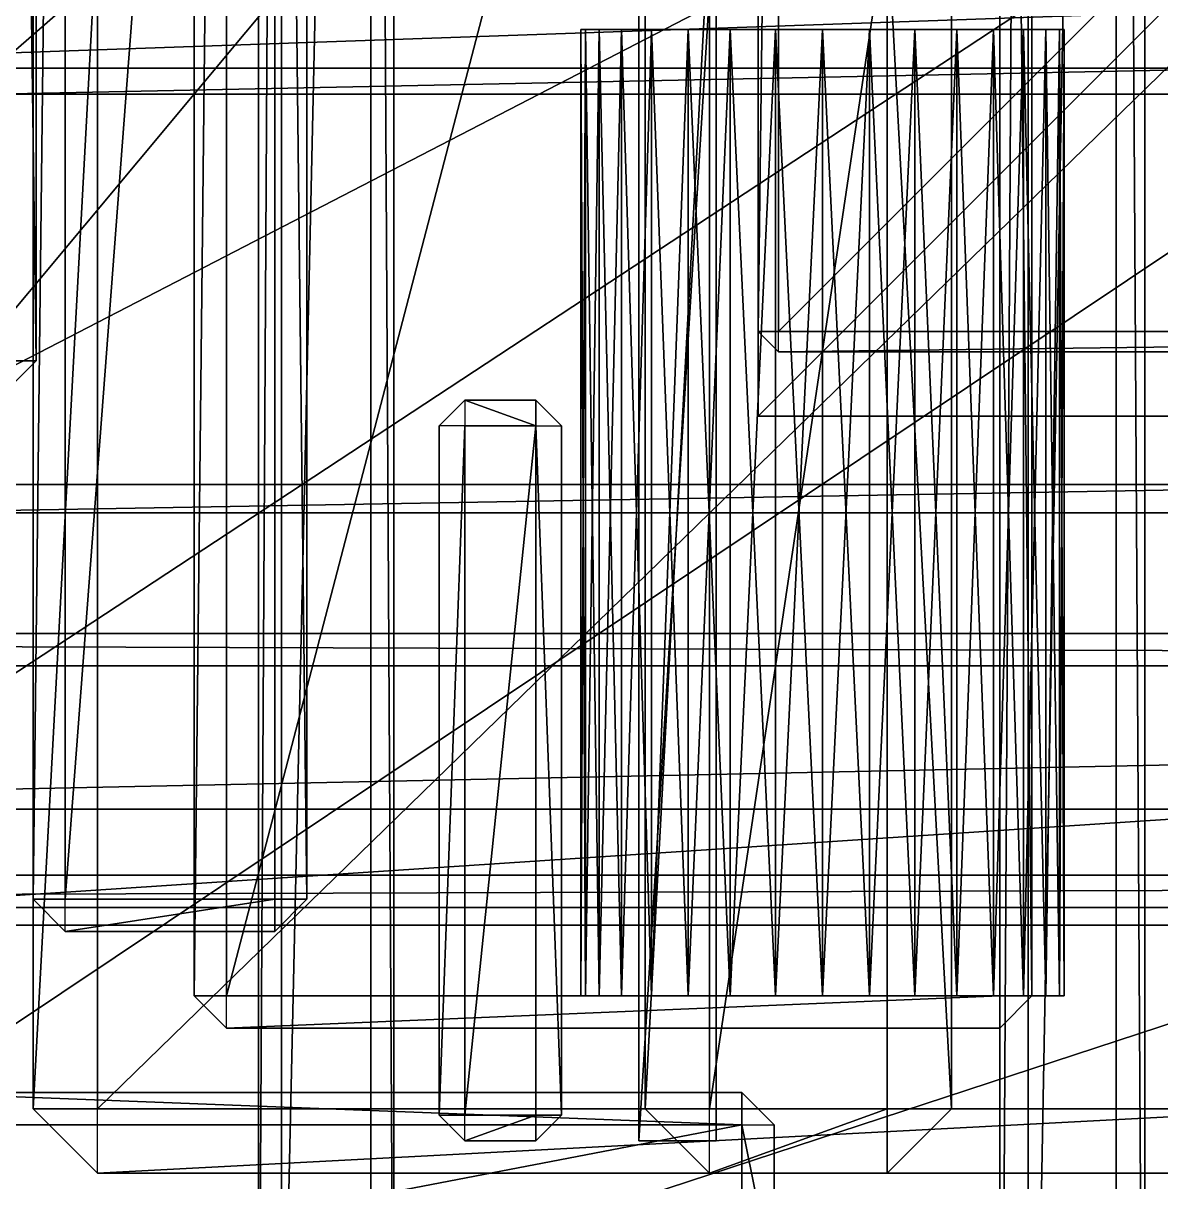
# Model space of a CAD drawing. Header units: millimetres. Extents: x -18 to 4450, y -985 to 970.
# Drawn here: x 1656.9 to 2010, y -517.7 to -158 of the extents above; entities that cross this region are included whole.
import ezdxf

# ---------------------------------------------------------------- set-up
doc = ezdxf.new("R2010")
doc.units = ezdxf.units.MM
for name, color, linetype in [('body__floor_cross_pressing_3', 40, 'CONTINUOUS'), ('body__floor_pan', 40, 'CONTINUOUS'), ('body__transmission_tunnel', 40, 'CONTINUOUS'), ('chassis__crossmember_3', 251, 'CONTINUOUS'), ('chassis__left_body_mount_outrigger_3', 251, 'CONTINUOUS'), ('chassis__left_crossmember_2_gusset_rear', 251, 'CONTINUOUS'), ('chassis__left_frame_rail', 251, 'CONTINUOUS'), ('chassis__skid_plate_transfer_case', 9, 'CONTINUOUS'), ('chassis__transfer_case_crossmember', 251, 'CONTINUOUS'), ('hard_top__middle_hardtop_roof_rib', 7, 'CONTINUOUS'), ('hard_top__roof_ventilator_front_hinge_bar', 9, 'CONTINUOUS'), ('hard_top__roof_ventilator_lid_panel', 7, 'CONTINUOUS'), ('hard_top__roof_ventilator_shadow_gap', 8, 'CONTINUOUS'), ('hard_top__white_hardtop_crowned_roof_skin', 7, 'CONTINUOUS'), ('hard_top__white_hardtop_roof', 7, 'CONTINUOUS'), ('interior__front_left_headrest', 30, 'CONTINUOUS'), ('interior__front_left_seat_back', 30, 'CONTINUOUS'), ('interior__front_left_seat_base', 30, 'CONTINUOUS'), ('interior__front_left_seat_left_rail', 9, 'CONTINUOUS'), ('interior__left_front_floor_mat', 250, 'CONTINUOUS'), ('interior__left_front_seat_back_seam', 250, 'CONTINUOUS'), ('running_gear__transfer_case', 8, 'CONTINUOUS')]:
    doc.layers.add(name, color=color, linetype=linetype)

msp = doc.modelspace()

# ---------------------------------------------------------------- linework, layer by layer
at = {"layer": 'body__floor_cross_pressing_3'}
for points in [[(1730.000019, -622.860014, 742.139995), (1730.000019, -622.860014, 761.860013), (1730.000019, 622.860014, 761.860013)], [(1730.000019, -622.860014, 742.139995), (1730.000019, 622.860014, 761.860013), (1730.000019, 622.860014, 742.139995)], [(1730.000019, -622.860014, 742.139995), (1737.140059, -622.860014, 735.000014), (1737.140059, 622.860014, 735.000014)], [(1730.000019, -622.860014, 742.139995), (1737.140059, 622.860014, 735.000014), (1730.000019, 622.860014, 742.139995)], [(1730.000019, -622.860014, 761.860013), (1737.140059, -622.860014, 768.999994), (1737.140059, 622.860014, 768.999994)], [(1730.000019, -622.860014, 761.860013), (1737.140059, 622.860014, 768.999994), (1730.000019, 622.860014, 761.860013)], [(1737.140059, -622.860014, 768.999994), (1764.860034, -622.860014, 768.999994), (1764.860034, 622.860014, 768.999994)], [(1737.140059, -622.860014, 768.999994), (1764.860034, 622.860014, 768.999994), (1737.140059, 622.860014, 768.999994)], [(1737.140059, -622.860014, 735.000014), (1737.140059, 622.860014, 735.000014), (1764.860034, 622.860014, 735.000014)], [(1737.140059, -622.860014, 735.000014), (1764.860034, 622.860014, 735.000014), (1764.860034, -622.860014, 735.000014)], [(1771.999955, -622.860014, 742.139995), (1764.860034, -622.860014, 735.000014), (1764.860034, 622.860014, 735.000014)], [(1771.999955, -622.860014, 742.139995), (1764.860034, 622.860014, 735.000014), (1771.999955, 622.860014, 742.139995)], [(1771.999955, -622.860014, 761.860013), (1764.860034, -622.860014, 768.999994), (1764.860034, 622.860014, 768.999994)], [(1771.999955, -622.860014, 761.860013), (1764.860034, 622.860014, 768.999994), (1771.999955, 622.860014, 761.860013)], [(1771.999955, -622.860014, 742.139995), (1771.999955, 622.860014, 742.139995), (1771.999955, 622.860014, 761.860013)], [(1771.999955, -622.860014, 742.139995), (1771.999955, 622.860014, 761.860013), (1771.999955, -622.860014, 761.860013)]]:
    msp.add_3dface(points, dxfattribs=at)
at = {"layer": 'body__floor_pan'}
for points in [[(901.549995, -653.450012, 670.000017), (3428.450108, -653.450012, 670.000017), (3428.450108, 653.450012, 670.000017)], [(901.549995, -653.450012, 670.000017), (3428.450108, 653.450012, 670.000017), (901.549995, 653.450012, 670.000017)], [(901.549995, -653.450012, 615.00001), (901.549995, 653.450012, 615.00001), (3428.450108, 653.450012, 615.00001)], [(901.549995, -653.450012, 615.00001), (3428.450108, 653.450012, 615.00001), (3428.450108, -653.450012, 615.00001)]]:
    msp.add_3dface(points, dxfattribs=at)
at = {"layer": 'body__transmission_tunnel'}
for points in [[(1286.000013, -180.000007, 695.99998), (1286.000013, -143.999994, 660.000026), (2313.999891, -143.999994, 660.000026)], [(1286.000013, -180.000007, 695.99998), (2313.999891, -143.999994, 660.000026), (2313.999891, -180.000007, 695.99998)], [(1286.000013, -180.000007, 859.000027), (1286.000013, -143.999994, 894.999981), (2313.999891, -143.999994, 894.999981)], [(1286.000013, -180.000007, 859.000027), (2313.999891, -143.999994, 894.999981), (2313.999891, -180.000007, 859.000027)], [(1286.000013, -180.000007, 695.99998), (2313.999891, -180.000007, 695.99998), (2313.999891, -180.000007, 859.000027)], [(1286.000013, -180.000007, 695.99998), (2313.999891, -180.000007, 859.000027), (1286.000013, -180.000007, 859.000027)]]:
    msp.add_3dface(points, dxfattribs=at)
at = {"layer": 'chassis__crossmember_3'}
for points in [[(1659.999967, -430.000007, 465.000004), (1659.999967, -430.000007, 540.000021), (1659.999967, 430.000007, 540.000021)], [(1659.999967, -430.000007, 465.000004), (1659.999967, 430.000007, 540.000021), (1659.999967, 430.000007, 465.000004)], [(1659.999967, -430.000007, 465.000004), (1669.999957, -430.000007, 455.000013), (1669.999957, 430.000007, 455.000013)], [(1659.999967, -430.000007, 465.000004), (1669.999957, 430.000007, 455.000013), (1659.999967, 430.000007, 465.000004)], [(1659.999967, -430.000007, 540.000021), (1669.999957, -430.000007, 550.000012), (1669.999957, 430.000007, 550.000012)], [(1659.999967, -430.000007, 540.000021), (1669.999957, 430.000007, 550.000012), (1659.999967, 430.000007, 540.000021)], [(1669.999957, -430.000007, 550.000012), (1735.000014, -430.000007, 550.000012), (1735.000014, 430.000007, 550.000012)], [(1669.999957, -430.000007, 550.000012), (1735.000014, 430.000007, 550.000012), (1669.999957, 430.000007, 550.000012)], [(1669.999957, -430.000007, 455.000013), (1669.999957, 430.000007, 455.000013), (1735.000014, 430.000007, 455.000013)], [(1669.999957, -430.000007, 455.000013), (1735.000014, 430.000007, 455.000013), (1735.000014, -430.000007, 455.000013)], [(1745.000005, -430.000007, 465.000004), (1735.000014, -430.000007, 455.000013), (1735.000014, 430.000007, 455.000013)], [(1745.000005, -430.000007, 465.000004), (1735.000014, 430.000007, 455.000013), (1745.000005, 430.000007, 465.000004)], [(1745.000005, -430.000007, 540.000021), (1735.000014, -430.000007, 550.000012), (1735.000014, 430.000007, 550.000012)], [(1745.000005, -430.000007, 540.000021), (1735.000014, 430.000007, 550.000012), (1745.000005, 430.000007, 540.000021)], [(1745.000005, -430.000007, 465.000004), (1745.000005, 430.000007, 465.000004), (1745.000005, 430.000007, 540.000021)], [(1745.000005, -430.000007, 465.000004), (1745.000005, 430.000007, 540.000021), (1745.000005, -430.000007, 540.000021)], [(1659.999967, -430.000007, 465.000004), (1669.999957, -439.999998, 465.000004), (1669.999957, -439.999998, 540.000021)], [(1659.999967, -430.000007, 465.000004), (1669.999957, -439.999998, 540.000021), (1659.999967, -430.000007, 540.000021)], [(1659.999967, -430.000007, 465.000004), (1669.999957, -439.999998, 465.000004), (1669.999957, -430.000007, 455.000013)], [(1659.999967, -430.000007, 540.000021), (1669.999957, -439.999998, 540.000021), (1669.999957, -430.000007, 550.000012)], [(1669.999957, -439.999998, 465.000004), (1669.999957, -430.000007, 455.000013), (1735.000014, -430.000007, 455.000013)], [(1669.999957, -439.999998, 465.000004), (1735.000014, -430.000007, 455.000013), (1735.000014, -439.999998, 465.000004)], [(1669.999957, -439.999998, 540.000021), (1669.999957, -430.000007, 550.000012), (1735.000014, -430.000007, 550.000012)], [(1669.999957, -439.999998, 540.000021), (1735.000014, -430.000007, 550.000012), (1735.000014, -439.999998, 540.000021)], [(1745.000005, -430.000007, 465.000004), (1735.000014, -439.999998, 465.000004), (1735.000014, -439.999998, 540.000021)], [(1745.000005, -430.000007, 465.000004), (1735.000014, -439.999998, 540.000021), (1745.000005, -430.000007, 540.000021)], [(1745.000005, -430.000007, 465.000004), (1735.000014, -439.999998, 465.000004), (1735.000014, -430.000007, 455.000013)], [(1745.000005, -430.000007, 540.000021), (1735.000014, -439.999998, 540.000021), (1735.000014, -430.000007, 550.000012)], [(1669.999957, -439.999998, 465.000004), (1735.000014, -439.999998, 465.000004), (1735.000014, -439.999998, 540.000021)], [(1669.999957, -439.999998, 465.000004), (1735.000014, -439.999998, 540.000021), (1669.999957, -439.999998, 540.000021)]]:
    msp.add_3dface(points, dxfattribs=at)
at = {"layer": 'chassis__left_body_mount_outrigger_3'}
for points in [[(1620.000005, -490.00001, 535.000026), (1620.000005, -490.00001, 569.999993), (1879.999995, -490.00001, 569.999993)], [(1620.000005, -490.00001, 535.000026), (1879.999995, -490.00001, 569.999993), (1879.999995, -490.00001, 535.000026)], [(1620.000005, -490.00001, 535.000026), (1620.000005, -500, 524.999976), (1879.999995, -500, 524.999976)], [(1620.000005, -490.00001, 535.000026), (1879.999995, -500, 524.999976), (1879.999995, -490.00001, 535.000026)], [(1620.000005, -490.00001, 569.999993), (1620.000005, -500, 579.999983), (1879.999995, -500, 579.999983)], [(1620.000005, -490.00001, 569.999993), (1879.999995, -500, 579.999983), (1879.999995, -490.00001, 569.999993)], [(1889.999986, -500, 535.000026), (1879.999995, -490.00001, 535.000026), (1879.999995, -490.00001, 569.999993)], [(1889.999986, -500, 535.000026), (1879.999995, -490.00001, 569.999993), (1889.999986, -500, 569.999993)], [(1889.999986, -500, 535.000026), (1879.999995, -490.00001, 535.000026), (1879.999995, -500, 524.999976)], [(1889.999986, -500, 569.999993), (1879.999995, -490.00001, 569.999993), (1879.999995, -500, 579.999983)], [(1620.000005, -550.000012, 579.999983), (1879.999995, -550.000012, 579.999983), (1879.999995, -500, 579.999983)], [(1620.000005, -550.000012, 579.999983), (1879.999995, -500, 579.999983), (1620.000005, -500, 579.999983)], [(1620.000005, -550.000012, 524.999976), (1620.000005, -500, 524.999976), (1879.999995, -500, 524.999976)], [(1620.000005, -550.000012, 524.999976), (1879.999995, -500, 524.999976), (1879.999995, -550.000012, 524.999976)], [(1889.999986, -550.000012, 535.000026), (1879.999995, -550.000012, 524.999976), (1879.999995, -500, 524.999976)], [(1889.999986, -550.000012, 535.000026), (1879.999995, -500, 524.999976), (1889.999986, -500, 535.000026)], [(1889.999986, -550.000012, 569.999993), (1879.999995, -550.000012, 579.999983), (1879.999995, -500, 579.999983)], [(1889.999986, -550.000012, 569.999993), (1879.999995, -500, 579.999983), (1889.999986, -500, 569.999993)], [(1889.999986, -550.000012, 535.000026), (1889.999986, -500, 535.000026), (1889.999986, -500, 569.999993)], [(1889.999986, -550.000012, 535.000026), (1889.999986, -500, 569.999993), (1889.999986, -550.000012, 569.999993)]]:
    msp.add_3dface(points, dxfattribs=at)
at = {"layer": 'chassis__left_crossmember_2_gusset_rear'}
for points in [[(1786.000013, -282.979995, 472.979993), (1793.980002, -275.000006, 472.979993), (1793.980002, -275.000006, 547.020018)], [(1786.000013, -282.979995, 472.979993), (1793.980002, -275.000006, 547.020018), (1786.000013, -282.979995, 547.020018)], [(1786.000013, -282.979995, 472.979993), (1793.980002, -275.000006, 472.979993), (1793.980002, -282.979995, 465.000004)], [(1786.000013, -282.979995, 547.020018), (1793.980002, -275.000006, 547.020018), (1793.980002, -282.979995, 555.000007)], [(1793.980002, -275.000006, 472.979993), (1793.980002, -275.000006, 547.020018), (1816.020012, -275.000006, 547.020018)], [(1793.980002, -275.000006, 472.979993), (1816.020012, -275.000006, 547.020018), (1816.020012, -275.000006, 472.979993)], [(1793.980002, -275.000006, 472.979993), (1793.980002, -282.979995, 465.000004), (1816.020012, -282.979995, 465.000004)], [(1793.980002, -275.000006, 472.979993), (1816.020012, -282.979995, 465.000004), (1816.020012, -275.000006, 472.979993)], [(1793.980002, -275.000006, 547.020018), (1793.980002, -282.979995, 555.000007), (1816.020012, -282.979995, 555.000007)], [(1793.980002, -275.000006, 547.020018), (1816.020012, -282.979995, 555.000007), (1816.020012, -275.000006, 547.020018)], [(1824.000001, -282.979995, 472.979993), (1816.020012, -275.000006, 472.979993), (1816.020012, -275.000006, 547.020018)], [(1824.000001, -282.979995, 472.979993), (1816.020012, -275.000006, 547.020018), (1824.000001, -282.979995, 547.020018)], [(1824.000001, -282.979995, 472.979993), (1816.020012, -275.000006, 472.979993), (1816.020012, -282.979995, 465.000004)], [(1824.000001, -282.979995, 547.020018), (1816.020012, -275.000006, 547.020018), (1816.020012, -282.979995, 555.000007)], [(1786.000013, -497.020006, 472.979993), (1786.000013, -497.020006, 547.020018), (1786.000013, -282.979995, 547.020018)], [(1786.000013, -497.020006, 472.979993), (1786.000013, -282.979995, 547.020018), (1786.000013, -282.979995, 472.979993)], [(1786.000013, -497.020006, 472.979993), (1793.980002, -497.020006, 465.000004), (1793.980002, -282.979995, 465.000004)], [(1786.000013, -497.020006, 472.979993), (1793.980002, -282.979995, 465.000004), (1786.000013, -282.979995, 472.979993)], [(1786.000013, -497.020006, 547.020018), (1793.980002, -497.020006, 555.000007), (1793.980002, -282.979995, 555.000007)], [(1786.000013, -497.020006, 547.020018), (1793.980002, -282.979995, 555.000007), (1786.000013, -282.979995, 547.020018)], [(1793.980002, -497.020006, 555.000007), (1816.020012, -497.020006, 555.000007), (1816.020012, -282.979995, 555.000007)], [(1793.980002, -497.020006, 555.000007), (1816.020012, -282.979995, 555.000007), (1793.980002, -282.979995, 555.000007)], [(1793.980002, -497.020006, 465.000004), (1793.980002, -282.979995, 465.000004), (1816.020012, -282.979995, 465.000004)], [(1793.980002, -497.020006, 465.000004), (1816.020012, -282.979995, 465.000004), (1816.020012, -497.020006, 465.000004)], [(1824.000001, -497.020006, 472.979993), (1816.020012, -497.020006, 465.000004), (1816.020012, -282.979995, 465.000004)], [(1824.000001, -497.020006, 472.979993), (1816.020012, -282.979995, 465.000004), (1824.000001, -282.979995, 472.979993)], [(1824.000001, -497.020006, 547.020018), (1816.020012, -497.020006, 555.000007), (1816.020012, -282.979995, 555.000007)], [(1824.000001, -497.020006, 547.020018), (1816.020012, -282.979995, 555.000007), (1824.000001, -282.979995, 547.020018)], [(1824.000001, -497.020006, 472.979993), (1824.000001, -282.979995, 472.979993), (1824.000001, -282.979995, 547.020018)], [(1824.000001, -497.020006, 472.979993), (1824.000001, -282.979995, 547.020018), (1824.000001, -497.020006, 547.020018)], [(1786.000013, -497.020006, 472.979993), (1793.980002, -504.999995, 472.979993), (1793.980002, -504.999995, 547.020018)], [(1786.000013, -497.020006, 472.979993), (1793.980002, -504.999995, 547.020018), (1786.000013, -497.020006, 547.020018)], [(1786.000013, -497.020006, 472.979993), (1793.980002, -504.999995, 472.979993), (1793.980002, -497.020006, 465.000004)], [(1786.000013, -497.020006, 547.020018), (1793.980002, -504.999995, 547.020018), (1793.980002, -497.020006, 555.000007)], [(1793.980002, -504.999995, 472.979993), (1793.980002, -497.020006, 465.000004), (1816.020012, -497.020006, 465.000004)], [(1793.980002, -504.999995, 472.979993), (1816.020012, -497.020006, 465.000004), (1816.020012, -504.999995, 472.979993)], [(1793.980002, -504.999995, 547.020018), (1793.980002, -497.020006, 555.000007), (1816.020012, -497.020006, 555.000007)], [(1793.980002, -504.999995, 547.020018), (1816.020012, -497.020006, 555.000007), (1816.020012, -504.999995, 547.020018)], [(1824.000001, -497.020006, 472.979993), (1816.020012, -504.999995, 472.979993), (1816.020012, -504.999995, 547.020018)], [(1824.000001, -497.020006, 472.979993), (1816.020012, -504.999995, 547.020018), (1824.000001, -497.020006, 547.020018)], [(1824.000001, -497.020006, 472.979993), (1816.020012, -504.999995, 472.979993), (1816.020012, -497.020006, 465.000004)], [(1824.000001, -497.020006, 547.020018), (1816.020012, -504.999995, 547.020018), (1816.020012, -497.020006, 555.000007)], [(1793.980002, -504.999995, 472.979993), (1816.020012, -504.999995, 472.979993), (1816.020012, -504.999995, 547.020018)], [(1793.980002, -504.999995, 472.979993), (1816.020012, -504.999995, 547.020018), (1793.980002, -504.999995, 547.020018)]]:
    msp.add_3dface(points, dxfattribs=at)
at = {"layer": 'chassis__left_frame_rail'}
for points in [[(370.000005, -347.499996, 439.999998), (370.000005, -347.499996, 540.000021), (3490.00001, -347.499996, 540.000021)], [(370.000005, -347.499996, 439.999998), (3490.00001, -347.499996, 540.000021), (3490.00001, -347.499996, 439.999998)], [(370.000005, -347.499996, 439.999998), (370.000005, -357.499987, 430.000007), (3490.00001, -357.499987, 430.000007)], [(370.000005, -347.499996, 439.999998), (3490.00001, -357.499987, 430.000007), (3490.00001, -347.499996, 439.999998)], [(370.000005, -347.499996, 540.000021), (370.000005, -357.499987, 550.000012), (3490.00001, -357.499987, 550.000012)], [(370.000005, -347.499996, 540.000021), (3490.00001, -357.499987, 550.000012), (3490.00001, -347.499996, 540.000021)], [(370.000005, -422.500014, 550.000012), (3490.00001, -422.500014, 550.000012), (3490.00001, -357.499987, 550.000012)], [(370.000005, -422.500014, 550.000012), (3490.00001, -357.499987, 550.000012), (370.000005, -357.499987, 550.000012)], [(370.000005, -422.500014, 430.000007), (370.000005, -357.499987, 430.000007), (3490.00001, -357.499987, 430.000007)], [(370.000005, -422.500014, 430.000007), (3490.00001, -357.499987, 430.000007), (3490.00001, -422.500014, 430.000007)], [(370.000005, -432.500005, 439.999998), (370.000005, -422.500014, 430.000007), (3490.00001, -422.500014, 430.000007)], [(370.000005, -432.500005, 439.999998), (3490.00001, -422.500014, 430.000007), (3490.00001, -432.500005, 439.999998)], [(370.000005, -432.500005, 540.000021), (370.000005, -422.500014, 550.000012), (3490.00001, -422.500014, 550.000012)], [(370.000005, -432.500005, 540.000021), (3490.00001, -422.500014, 550.000012), (3490.00001, -432.500005, 540.000021)], [(370.000005, -432.500005, 439.999998), (3490.00001, -432.500005, 439.999998), (3490.00001, -432.500005, 540.000021)], [(370.000005, -432.500005, 439.999998), (3490.00001, -432.500005, 540.000021), (370.000005, -432.500005, 540.000021)]]:
    msp.add_3dface(points, dxfattribs=at)
at = {"layer": 'chassis__skid_plate_transfer_case'}
for points in [[(1608.819962, -301.180005, 356.999993), (2111.180067, -301.180005, 356.999993), (2111.180067, 301.180005, 356.999993)], [(1608.819962, -301.180005, 356.999993), (2111.180067, 301.180005, 356.999993), (1608.819962, 301.180005, 356.999993)], [(1608.819962, -301.180005, 314.999998), (1608.819962, 301.180005, 314.999998), (2111.180067, 301.180005, 314.999998)], [(1608.819962, -301.180005, 314.999998), (2111.180067, 301.180005, 314.999998), (2111.180067, -301.180005, 314.999998)], [(1608.819962, -310.000002, 323.819995), (1608.819962, -301.180005, 314.999998), (2111.180067, -301.180005, 314.999998)], [(1608.819962, -310.000002, 323.819995), (2111.180067, -301.180005, 314.999998), (2111.180067, -310.000002, 323.819995)], [(1608.819962, -310.000002, 348.179996), (1608.819962, -301.180005, 356.999993), (2111.180067, -301.180005, 356.999993)], [(1608.819962, -310.000002, 348.179996), (2111.180067, -301.180005, 356.999993), (2111.180067, -310.000002, 348.179996)], [(1608.819962, -310.000002, 323.819995), (2111.180067, -310.000002, 323.819995), (2111.180067, -310.000002, 348.179996)], [(1608.819962, -310.000002, 323.819995), (2111.180067, -310.000002, 348.179996), (1608.819962, -310.000002, 348.179996)]]:
    msp.add_3dface(points, dxfattribs=at)
at = {"layer": 'chassis__transfer_case_crossmember'}
for points in [[(1710.000038, -460.000008, 509.99999), (1710.000038, -460.000008, 610.000014), (1710.000038, 460.000008, 610.000014)], [(1710.000038, -460.000008, 509.99999), (1710.000038, 460.000008, 610.000014), (1710.000038, 460.000008, 509.99999)], [(1710.000038, -460.000008, 509.99999), (1720.000029, -460.000008, 500), (1720.000029, 460.000008, 500)], [(1710.000038, -460.000008, 509.99999), (1720.000029, 460.000008, 500), (1710.000038, 460.000008, 509.99999)], [(1710.000038, -460.000008, 610.000014), (1720.000029, -460.000008, 620.000005), (1720.000029, 460.000008, 620.000005)], [(1710.000038, -460.000008, 610.000014), (1720.000029, 460.000008, 620.000005), (1710.000038, 460.000008, 610.000014)], [(1720.000029, -460.000008, 620.000005), (1960.000038, -460.000008, 620.000005), (1960.000038, 460.000008, 620.000005)], [(1720.000029, -460.000008, 620.000005), (1960.000038, 460.000008, 620.000005), (1720.000029, 460.000008, 620.000005)], [(1720.000029, -460.000008, 500), (1720.000029, 460.000008, 500), (1960.000038, 460.000008, 500)], [(1720.000029, -460.000008, 500), (1960.000038, 460.000008, 500), (1960.000038, -460.000008, 500)], [(1970.000029, -460.000008, 509.99999), (1960.000038, -460.000008, 500), (1960.000038, 460.000008, 500)], [(1970.000029, -460.000008, 509.99999), (1960.000038, 460.000008, 500), (1970.000029, 460.000008, 509.99999)], [(1970.000029, -460.000008, 610.000014), (1960.000038, -460.000008, 620.000005), (1960.000038, 460.000008, 620.000005)], [(1970.000029, -460.000008, 610.000014), (1960.000038, 460.000008, 620.000005), (1970.000029, 460.000008, 610.000014)], [(1970.000029, -460.000008, 509.99999), (1970.000029, 460.000008, 509.99999), (1970.000029, 460.000008, 610.000014)], [(1970.000029, -460.000008, 509.99999), (1970.000029, 460.000008, 610.000014), (1970.000029, -460.000008, 610.000014)], [(1710.000038, -460.000008, 509.99999), (1720.000029, -469.999999, 509.99999), (1720.000029, -469.999999, 610.000014)], [(1710.000038, -460.000008, 509.99999), (1720.000029, -469.999999, 610.000014), (1710.000038, -460.000008, 610.000014)], [(1710.000038, -460.000008, 509.99999), (1720.000029, -469.999999, 509.99999), (1720.000029, -460.000008, 500)], [(1710.000038, -460.000008, 610.000014), (1720.000029, -469.999999, 610.000014), (1720.000029, -460.000008, 620.000005)], [(1720.000029, -469.999999, 509.99999), (1720.000029, -460.000008, 500), (1960.000038, -460.000008, 500)], [(1720.000029, -469.999999, 509.99999), (1960.000038, -460.000008, 500), (1960.000038, -469.999999, 509.99999)], [(1720.000029, -469.999999, 610.000014), (1720.000029, -460.000008, 620.000005), (1960.000038, -460.000008, 620.000005)], [(1720.000029, -469.999999, 610.000014), (1960.000038, -460.000008, 620.000005), (1960.000038, -469.999999, 610.000014)], [(1970.000029, -460.000008, 509.99999), (1960.000038, -469.999999, 509.99999), (1960.000038, -469.999999, 610.000014)], [(1970.000029, -460.000008, 509.99999), (1960.000038, -469.999999, 610.000014), (1970.000029, -460.000008, 610.000014)], [(1970.000029, -460.000008, 509.99999), (1960.000038, -469.999999, 509.99999), (1960.000038, -460.000008, 500)], [(1970.000029, -460.000008, 610.000014), (1960.000038, -469.999999, 610.000014), (1960.000038, -460.000008, 620.000005)], [(1720.000029, -469.999999, 509.99999), (1960.000038, -469.999999, 509.99999), (1960.000038, -469.999999, 610.000014)], [(1720.000029, -469.999999, 509.99999), (1960.000038, -469.999999, 610.000014), (1720.000029, -469.999999, 610.000014)]]:
    msp.add_3dface(points, dxfattribs=at)
at = {"layer": 'hard_top__middle_hardtop_roof_rib'}
for points in [[(1960.000038, -746.179998, 1818.82), (1960.000038, -746.179998, 1843.179941), (1960.000038, 746.179998, 1843.179941)], [(1960.000038, -746.179998, 1818.82), (1960.000038, 746.179998, 1843.179941), (1960.000038, 746.179998, 1818.82)], [(1960.000038, -746.179998, 1818.82), (1968.819976, -746.179998, 1809.999943), (1968.819976, 746.179998, 1809.999943)], [(1960.000038, -746.179998, 1818.82), (1968.819976, 746.179998, 1809.999943), (1960.000038, 746.179998, 1818.82)], [(1960.000038, -746.179998, 1843.179941), (1968.819976, -746.179998, 1851.999998), (1968.819976, 746.179998, 1851.999998)], [(1960.000038, -746.179998, 1843.179941), (1968.819976, 746.179998, 1851.999998), (1960.000038, 746.179998, 1843.179941)], [(1968.819976, -746.179998, 1851.999998), (1996.180058, -746.179998, 1851.999998), (1996.180058, 746.179998, 1851.999998)], [(1968.819976, -746.179998, 1851.999998), (1996.180058, 746.179998, 1851.999998), (1968.819976, 746.179998, 1851.999998)], [(1968.819976, -746.179998, 1809.999943), (1968.819976, 746.179998, 1809.999943), (1996.180058, 746.179998, 1809.999943)], [(1968.819976, -746.179998, 1809.999943), (1996.180058, 746.179998, 1809.999943), (1996.180058, -746.179998, 1809.999943)], [(2005.000114, -746.179998, 1818.82), (1996.180058, -746.179998, 1809.999943), (1996.180058, 746.179998, 1809.999943)], [(2005.000114, -746.179998, 1818.82), (1996.180058, 746.179998, 1809.999943), (2005.000114, 746.179998, 1818.82)], [(2005.000114, -746.179998, 1843.179941), (1996.180058, -746.179998, 1851.999998), (1996.180058, 746.179998, 1851.999998)], [(2005.000114, -746.179998, 1843.179941), (1996.180058, 746.179998, 1851.999998), (2005.000114, 746.179998, 1843.179941)], [(2005.000114, -746.179998, 1818.82), (2005.000114, 746.179998, 1818.82), (2005.000114, 746.179998, 1843.179941)], [(2005.000114, -746.179998, 1818.82), (2005.000114, 746.179998, 1843.179941), (2005.000114, -746.179998, 1843.179941)]]:
    msp.add_3dface(points, dxfattribs=at)
at = {"layer": 'hard_top__roof_ventilator_front_hinge_bar'}
for points in [[(1661.000013, -262.86, 1905.140042), (1653.859973, -262.86, 1898.000002), (1653.859973, 262.86, 1898.000002)], [(1661.000013, -262.86, 1905.140042), (1653.859973, 262.86, 1898.000002), (1661.000013, 262.86, 1905.140042)], [(1661.000013, -262.86, 1924.860001), (1653.859973, -262.86, 1932.000041), (1653.859973, 262.86, 1932.000041)], [(1661.000013, -262.86, 1924.860001), (1653.859973, 262.86, 1932.000041), (1661.000013, 262.86, 1924.860001)], [(1661.000013, -262.86, 1905.140042), (1661.000013, 262.86, 1905.140042), (1661.000013, 262.86, 1924.860001)], [(1661.000013, -262.86, 1905.140042), (1661.000013, 262.86, 1924.860001), (1661.000013, -262.86, 1924.860001)], [(1661.000013, -262.86, 1905.140042), (1653.859973, -270.000011, 1905.140042), (1653.859973, -270.000011, 1924.860001)], [(1661.000013, -262.86, 1905.140042), (1653.859973, -270.000011, 1924.860001), (1661.000013, -262.86, 1924.860001)], [(1661.000013, -262.86, 1905.140042), (1653.859973, -270.000011, 1905.140042), (1653.859973, -262.86, 1898.000002)], [(1661.000013, -262.86, 1924.860001), (1653.859973, -270.000011, 1924.860001), (1653.859973, -262.86, 1932.000041)]]:
    msp.add_3dface(points, dxfattribs=at)
at = {"layer": 'hard_top__roof_ventilator_lid_panel'}
for points in [[(1884.99999, -253.699988, 1888.299942), (1884.99999, -253.699988, 1905.699968), (1884.99999, 253.699988, 1905.699968)], [(1884.99999, -253.699988, 1888.299942), (1884.99999, 253.699988, 1905.699968), (1884.99999, 253.699988, 1888.299942)], [(1884.99999, -253.699988, 1888.299942), (1891.299963, -253.699988, 1881.999969), (1891.299963, 253.699988, 1881.999969)], [(1884.99999, -253.699988, 1888.299942), (1891.299963, 253.699988, 1881.999969), (1884.99999, 253.699988, 1888.299942)], [(1884.99999, -253.699988, 1905.699968), (1891.299963, -253.699988, 1911.999941), (1891.299963, 253.699988, 1911.999941)], [(1884.99999, -253.699988, 1905.699968), (1891.299963, 253.699988, 1911.999941), (1884.99999, 253.699988, 1905.699968)], [(1891.299963, -253.699988, 1911.999941), (2398.699999, -253.699988, 1911.999941), (2398.699999, 253.699988, 1911.999941)], [(1891.299963, -253.699988, 1911.999941), (2398.699999, 253.699988, 1911.999941), (1891.299963, 253.699988, 1911.999941)], [(1891.299963, -253.699988, 1881.999969), (1891.299963, 253.699988, 1881.999969), (2398.699999, 253.699988, 1881.999969)], [(1891.299963, -253.699988, 1881.999969), (2398.699999, 253.699988, 1881.999969), (2398.699999, -253.699988, 1881.999969)], [(1884.99999, -253.699988, 1888.299942), (1891.299963, -259.99999, 1888.299942), (1891.299963, -259.99999, 1905.699968)], [(1884.99999, -253.699988, 1888.299942), (1891.299963, -259.99999, 1905.699968), (1884.99999, -253.699988, 1905.699968)], [(1884.99999, -253.699988, 1888.299942), (1891.299963, -259.99999, 1888.299942), (1891.299963, -253.699988, 1881.999969)], [(1884.99999, -253.699988, 1905.699968), (1891.299963, -259.99999, 1905.699968), (1891.299963, -253.699988, 1911.999941)], [(1891.299963, -259.99999, 1888.299942), (1891.299963, -253.699988, 1881.999969), (2398.699999, -253.699988, 1881.999969)], [(1891.299963, -259.99999, 1888.299942), (2398.699999, -253.699988, 1881.999969), (2398.699999, -259.99999, 1888.299942)], [(1891.299963, -259.99999, 1905.699968), (1891.299963, -253.699988, 1911.999941), (2398.699999, -253.699988, 1911.999941)], [(1891.299963, -259.99999, 1905.699968), (2398.699999, -253.699988, 1911.999941), (2398.699999, -259.99999, 1905.699968)], [(1891.299963, -259.99999, 1888.299942), (2398.699999, -259.99999, 1888.299942), (2398.699999, -259.99999, 1905.699968)], [(1891.299963, -259.99999, 1888.299942), (2398.699999, -259.99999, 1905.699968), (1891.299963, -259.99999, 1905.699968)]]:
    msp.add_3dface(points, dxfattribs=at)
at = {"layer": 'hard_top__roof_ventilator_shadow_gap'}
for points in [[(1884.99999, -280.000001, 1858.00004), (1884.99999, -280.000001, 1881.999969), (1884.99999, 280.000001, 1881.999969)], [(1884.99999, -280.000001, 1858.00004), (1884.99999, 280.000001, 1881.999969), (1884.99999, 280.000001, 1858.00004)], [(1884.99999, -280.000001, 1881.999969), (2444.999933, -280.000001, 1881.999969), (2444.999933, 280.000001, 1881.999969)], [(1884.99999, -280.000001, 1881.999969), (2444.999933, 280.000001, 1881.999969), (1884.99999, 280.000001, 1881.999969)], [(1884.99999, -280.000001, 1858.00004), (1884.99999, 280.000001, 1858.00004), (2444.999933, 280.000001, 1858.00004)], [(1884.99999, -280.000001, 1858.00004), (2444.999933, 280.000001, 1858.00004), (2444.999933, -280.000001, 1858.00004)], [(1884.99999, -280.000001, 1858.00004), (2444.999933, -280.000001, 1858.00004), (2444.999933, -280.000001, 1881.999969)], [(1884.99999, -280.000001, 1858.00004), (2444.999933, -280.000001, 1881.999969), (1884.99999, -280.000001, 1881.999969)]]:
    msp.add_3dface(points, dxfattribs=at)
at = {"layer": 'hard_top__white_hardtop_crowned_roof_skin'}
for points in [[(1125, -759.99999, 1886.000037), (3440.000057, -759.99999, 1896.000028), (3440.000057, 0, 1942.000031)], [(1125, -759.99999, 1886.000037), (3440.000057, 0, 1942.000031), (1125, 0, 1932.000041)], [(1125, -759.99999, 1860.000014), (1125, 0, 1906.000018), (3440.000057, 0, 1916.000009)], [(1125, -759.99999, 1860.000014), (3440.000057, 0, 1916.000009), (3440.000057, -759.99999, 1870.000005)]]:
    msp.add_3dface(points, dxfattribs=at)
at = {"layer": 'hard_top__white_hardtop_roof'}
for points in [[(1222.180009, -757.82001, 1896.000028), (3487.81991, -757.82001, 1896.000028), (3487.81991, 757.82001, 1896.000028)], [(1222.180009, -757.82001, 1896.000028), (3487.81991, 757.82001, 1896.000028), (1222.180009, 757.82001, 1896.000028)], [(1222.180009, -757.82001, 1838.000059), (1222.180009, 757.82001, 1838.000059), (3487.81991, 757.82001, 1838.000059)], [(1222.180009, -757.82001, 1838.000059), (3487.81991, 757.82001, 1838.000059), (3487.81991, -757.82001, 1838.000059)]]:
    msp.add_3dface(points, dxfattribs=at)
at = {"layer": 'interior__front_left_headrest'}
for points in [[(1831.441045, -460.000008, 1449.63181), (1831.441045, -159.999996, 1449.63181), (1830.000043, -159.999996, 1434.999943)], [(1831.441045, -460.000008, 1449.63181), (1830.000043, -159.999996, 1434.999943), (1830.000043, -460.000008, 1434.999943)], [(1904.999971, -159.999996, 1434.999943), (1831.441045, -159.999996, 1449.63181), (1830.000043, -159.999996, 1434.999943)], [(1830.000043, -460.000008, 1434.999943), (1830.000043, -159.999996, 1434.999943), (1831.441045, -159.999996, 1420.368195)], [(1830.000043, -460.000008, 1434.999943), (1831.441045, -159.999996, 1420.368195), (1831.441045, -460.000008, 1420.368195)], [(1904.999971, -159.999996, 1434.999943), (1830.000043, -159.999996, 1434.999943), (1831.441045, -159.999996, 1420.368195)], [(1835.708976, -460.000008, 1463.701248), (1835.708976, -159.999996, 1463.701248), (1831.441045, -159.999996, 1449.63181)], [(1835.708976, -460.000008, 1463.701248), (1831.441045, -159.999996, 1449.63181), (1831.441045, -460.000008, 1449.63181)], [(1904.999971, -159.999996, 1434.999943), (1835.708976, -159.999996, 1463.701248), (1831.441045, -159.999996, 1449.63181)], [(1831.441045, -460.000008, 1420.368195), (1831.441045, -159.999996, 1420.368195), (1835.708976, -159.999996, 1406.298757)], [(1831.441045, -460.000008, 1420.368195), (1835.708976, -159.999996, 1406.298757), (1835.708976, -460.000008, 1406.298757)], [(1904.999971, -159.999996, 1434.999943), (1831.441045, -159.999996, 1420.368195), (1835.708976, -159.999996, 1406.298757)], [(1842.639804, -460.000008, 1476.667762), (1842.639804, -159.999996, 1476.667762), (1835.708976, -159.999996, 1463.701248)], [(1842.639804, -460.000008, 1476.667762), (1835.708976, -159.999996, 1463.701248), (1835.708976, -460.000008, 1463.701248)], [(1904.999971, -159.999996, 1434.999943), (1842.639804, -159.999996, 1476.667762), (1835.708976, -159.999996, 1463.701248)], [(1835.708976, -460.000008, 1406.298757), (1835.708976, -159.999996, 1406.298757), (1842.639804, -159.999996, 1393.332243)], [(1835.708976, -460.000008, 1406.298757), (1842.639804, -159.999996, 1393.332243), (1842.639804, -460.000008, 1393.332243)], [(1904.999971, -159.999996, 1434.999943), (1835.708976, -159.999996, 1406.298757), (1842.639804, -159.999996, 1393.332243)], [(1851.966977, -460.000008, 1488.033056), (1851.966977, -159.999996, 1488.033056), (1842.639804, -159.999996, 1476.667762)], [(1851.966977, -460.000008, 1488.033056), (1842.639804, -159.999996, 1476.667762), (1842.639804, -460.000008, 1476.667762)], [(1904.999971, -159.999996, 1434.999943), (1851.966977, -159.999996, 1488.033056), (1842.639804, -159.999996, 1476.667762)], [(1842.639804, -460.000008, 1393.332243), (1842.639804, -159.999996, 1393.332243), (1851.966977, -159.999996, 1381.966949)], [(1842.639804, -460.000008, 1393.332243), (1851.966977, -159.999996, 1381.966949), (1851.966977, -460.000008, 1381.966949)], [(1904.999971, -159.999996, 1434.999943), (1842.639804, -159.999996, 1393.332243), (1851.966977, -159.999996, 1381.966949)], [(1863.332272, -460.000008, 1497.360229), (1863.332272, -159.999996, 1497.360229), (1851.966977, -159.999996, 1488.033056)], [(1863.332272, -460.000008, 1497.360229), (1851.966977, -159.999996, 1488.033056), (1851.966977, -460.000008, 1488.033056)], [(1904.999971, -159.999996, 1434.999943), (1863.332272, -159.999996, 1497.360229), (1851.966977, -159.999996, 1488.033056)], [(1851.966977, -460.000008, 1381.966949), (1851.966977, -159.999996, 1381.966949), (1863.332272, -159.999996, 1372.639775)], [(1851.966977, -460.000008, 1381.966949), (1863.332272, -159.999996, 1372.639775), (1863.332272, -460.000008, 1372.639775)], [(1904.999971, -159.999996, 1434.999943), (1851.966977, -159.999996, 1381.966949), (1863.332272, -159.999996, 1372.639775)], [(1876.298785, -460.000008, 1504.290938), (1876.298785, -159.999996, 1504.290938), (1863.332272, -159.999996, 1497.360229)], [(1876.298785, -460.000008, 1504.290938), (1863.332272, -159.999996, 1497.360229), (1863.332272, -460.000008, 1497.360229)], [(1904.999971, -159.999996, 1434.999943), (1876.298785, -159.999996, 1504.290938), (1863.332272, -159.999996, 1497.360229)], [(1863.332272, -460.000008, 1372.639775), (1863.332272, -159.999996, 1372.639775), (1876.298785, -159.999996, 1365.709066)], [(1863.332272, -460.000008, 1372.639775), (1876.298785, -159.999996, 1365.709066), (1876.298785, -460.000008, 1365.709066)], [(1904.999971, -159.999996, 1434.999943), (1863.332272, -159.999996, 1372.639775), (1876.298785, -159.999996, 1365.709066)], [(1890.368223, -460.000008, 1508.558869), (1890.368223, -159.999996, 1508.558869), (1876.298785, -159.999996, 1504.290938)], [(1890.368223, -460.000008, 1508.558869), (1876.298785, -159.999996, 1504.290938), (1876.298785, -460.000008, 1504.290938)], [(1904.999971, -159.999996, 1434.999943), (1890.368223, -159.999996, 1508.558869), (1876.298785, -159.999996, 1504.290938)], [(1876.298785, -460.000008, 1365.709066), (1876.298785, -159.999996, 1365.709066), (1890.368223, -159.999996, 1361.441135)], [(1876.298785, -460.000008, 1365.709066), (1890.368223, -159.999996, 1361.441135), (1890.368223, -460.000008, 1361.441135)], [(1904.999971, -159.999996, 1434.999943), (1876.298785, -159.999996, 1365.709066), (1890.368223, -159.999996, 1361.441135)], [(1904.999971, -460.000008, 1509.99999), (1904.999971, -159.999996, 1509.99999), (1890.368223, -159.999996, 1508.558869)], [(1904.999971, -460.000008, 1509.99999), (1890.368223, -159.999996, 1508.558869), (1890.368223, -460.000008, 1508.558869)], [(1904.999971, -159.999996, 1434.999943), (1904.999971, -159.999996, 1509.99999), (1890.368223, -159.999996, 1508.558869)], [(1890.368223, -460.000008, 1361.441135), (1890.368223, -159.999996, 1361.441135), (1904.999971, -159.999996, 1360.000014)], [(1890.368223, -460.000008, 1361.441135), (1904.999971, -159.999996, 1360.000014), (1904.999971, -460.000008, 1360.000014)], [(1904.999971, -159.999996, 1434.999943), (1890.368223, -159.999996, 1361.441135), (1904.999971, -159.999996, 1360.000014)], [(1904.999971, -159.999996, 1434.999943), (1980.000019, -159.999996, 1434.999943), (1978.558898, -159.999996, 1449.63181)], [(1904.999971, -159.999996, 1434.999943), (1978.558898, -159.999996, 1449.63181), (1974.290967, -159.999996, 1463.701248)], [(1904.999971, -159.999996, 1434.999943), (1974.290967, -159.999996, 1463.701248), (1967.360258, -159.999996, 1476.667762)], [(1904.999971, -159.999996, 1434.999943), (1967.360258, -159.999996, 1476.667762), (1958.032966, -159.999996, 1488.033056)], [(1904.999971, -159.999996, 1434.999943), (1958.032966, -159.999996, 1488.033056), (1946.66779, -159.999996, 1497.360229)], [(1904.999971, -159.999996, 1434.999943), (1946.66779, -159.999996, 1497.360229), (1933.701277, -159.999996, 1504.290938)], [(1904.999971, -159.999996, 1434.999943), (1933.701277, -159.999996, 1504.290938), (1919.63172, -159.999996, 1508.558869)], [(1919.63172, -460.000008, 1508.558869), (1919.63172, -159.999996, 1508.558869), (1904.999971, -159.999996, 1509.99999)], [(1919.63172, -460.000008, 1508.558869), (1904.999971, -159.999996, 1509.99999), (1904.999971, -460.000008, 1509.99999)], [(1904.999971, -159.999996, 1434.999943), (1919.63172, -159.999996, 1508.558869), (1904.999971, -159.999996, 1509.99999)], [(1904.999971, -460.000008, 1360.000014), (1904.999971, -159.999996, 1360.000014), (1919.63172, -159.999996, 1361.441135)], [(1904.999971, -460.000008, 1360.000014), (1919.63172, -159.999996, 1361.441135), (1919.63172, -460.000008, 1361.441135)], [(1904.999971, -159.999996, 1434.999943), (1904.999971, -159.999996, 1360.000014), (1919.63172, -159.999996, 1361.441135)], [(1904.999971, -159.999996, 1434.999943), (1919.63172, -159.999996, 1361.441135), (1933.701277, -159.999996, 1365.709066)], [(1904.999971, -159.999996, 1434.999943), (1933.701277, -159.999996, 1365.709066), (1946.66779, -159.999996, 1372.639775)], [(1904.999971, -159.999996, 1434.999943), (1946.66779, -159.999996, 1372.639775), (1958.032966, -159.999996, 1381.966949)], [(1904.999971, -159.999996, 1434.999943), (1958.032966, -159.999996, 1381.966949), (1967.360258, -159.999996, 1393.332243)], [(1904.999971, -159.999996, 1434.999943), (1967.360258, -159.999996, 1393.332243), (1974.290967, -159.999996, 1406.298757)], [(1904.999971, -159.999996, 1434.999943), (1974.290967, -159.999996, 1406.298757), (1978.558898, -159.999996, 1420.368195)], [(1904.999971, -159.999996, 1434.999943), (1978.558898, -159.999996, 1420.368195), (1980.000019, -159.999996, 1434.999943)], [(1933.701277, -460.000008, 1504.290938), (1933.701277, -159.999996, 1504.290938), (1919.63172, -159.999996, 1508.558869)], [(1933.701277, -460.000008, 1504.290938), (1919.63172, -159.999996, 1508.558869), (1919.63172, -460.000008, 1508.558869)], [(1919.63172, -460.000008, 1361.441135), (1919.63172, -159.999996, 1361.441135), (1933.701277, -159.999996, 1365.709066)], [(1919.63172, -460.000008, 1361.441135), (1933.701277, -159.999996, 1365.709066), (1933.701277, -460.000008, 1365.709066)], [(1946.66779, -460.000008, 1497.360229), (1946.66779, -159.999996, 1497.360229), (1933.701277, -159.999996, 1504.290938)], [(1946.66779, -460.000008, 1497.360229), (1933.701277, -159.999996, 1504.290938), (1933.701277, -460.000008, 1504.290938)], [(1933.701277, -460.000008, 1365.709066), (1933.701277, -159.999996, 1365.709066), (1946.66779, -159.999996, 1372.639775)], [(1933.701277, -460.000008, 1365.709066), (1946.66779, -159.999996, 1372.639775), (1946.66779, -460.000008, 1372.639775)], [(1958.032966, -460.000008, 1488.033056), (1958.032966, -159.999996, 1488.033056), (1946.66779, -159.999996, 1497.360229)], [(1958.032966, -460.000008, 1488.033056), (1946.66779, -159.999996, 1497.360229), (1946.66779, -460.000008, 1497.360229)], [(1946.66779, -460.000008, 1372.639775), (1946.66779, -159.999996, 1372.639775), (1958.032966, -159.999996, 1381.966949)], [(1946.66779, -460.000008, 1372.639775), (1958.032966, -159.999996, 1381.966949), (1958.032966, -460.000008, 1381.966949)], [(1967.360258, -460.000008, 1476.667762), (1967.360258, -159.999996, 1476.667762), (1958.032966, -159.999996, 1488.033056)], [(1967.360258, -460.000008, 1476.667762), (1958.032966, -159.999996, 1488.033056), (1958.032966, -460.000008, 1488.033056)], [(1958.032966, -460.000008, 1381.966949), (1958.032966, -159.999996, 1381.966949), (1967.360258, -159.999996, 1393.332243)], [(1958.032966, -460.000008, 1381.966949), (1967.360258, -159.999996, 1393.332243), (1967.360258, -460.000008, 1393.332243)], [(1974.290967, -460.000008, 1463.701248), (1974.290967, -159.999996, 1463.701248), (1967.360258, -159.999996, 1476.667762)], [(1974.290967, -460.000008, 1463.701248), (1967.360258, -159.999996, 1476.667762), (1967.360258, -460.000008, 1476.667762)], [(1967.360258, -460.000008, 1393.332243), (1967.360258, -159.999996, 1393.332243), (1974.290967, -159.999996, 1406.298757)], [(1967.360258, -460.000008, 1393.332243), (1974.290967, -159.999996, 1406.298757), (1974.290967, -460.000008, 1406.298757)], [(1978.558898, -460.000008, 1449.63181), (1978.558898, -159.999996, 1449.63181), (1974.290967, -159.999996, 1463.701248)], [(1978.558898, -460.000008, 1449.63181), (1974.290967, -159.999996, 1463.701248), (1974.290967, -460.000008, 1463.701248)], [(1974.290967, -460.000008, 1406.298757), (1974.290967, -159.999996, 1406.298757), (1978.558898, -159.999996, 1420.368195)], [(1974.290967, -460.000008, 1406.298757), (1978.558898, -159.999996, 1420.368195), (1978.558898, -460.000008, 1420.368195)], [(1980.000019, -460.000008, 1434.999943), (1980.000019, -159.999996, 1434.999943), (1978.558898, -159.999996, 1449.63181)], [(1980.000019, -460.000008, 1434.999943), (1978.558898, -159.999996, 1449.63181), (1978.558898, -460.000008, 1449.63181)], [(1978.558898, -460.000008, 1420.368195), (1978.558898, -159.999996, 1420.368195), (1980.000019, -159.999996, 1434.999943)], [(1978.558898, -460.000008, 1420.368195), (1980.000019, -159.999996, 1434.999943), (1980.000019, -460.000008, 1434.999943)], [(1904.999971, -460.000008, 1434.999943), (1830.000043, -460.000008, 1434.999943), (1831.441045, -460.000008, 1449.63181)], [(1904.999971, -460.000008, 1434.999943), (1831.441045, -460.000008, 1420.368195), (1830.000043, -460.000008, 1434.999943)], [(1904.999971, -460.000008, 1434.999943), (1831.441045, -460.000008, 1449.63181), (1835.708976, -460.000008, 1463.701248)], [(1904.999971, -460.000008, 1434.999943), (1835.708976, -460.000008, 1406.298757), (1831.441045, -460.000008, 1420.368195)], [(1904.999971, -460.000008, 1434.999943), (1835.708976, -460.000008, 1463.701248), (1842.639804, -460.000008, 1476.667762)], [(1904.999971, -460.000008, 1434.999943), (1842.639804, -460.000008, 1393.332243), (1835.708976, -460.000008, 1406.298757)], [(1904.999971, -460.000008, 1434.999943), (1842.639804, -460.000008, 1476.667762), (1851.966977, -460.000008, 1488.033056)], [(1904.999971, -460.000008, 1434.999943), (1851.966977, -460.000008, 1381.966949), (1842.639804, -460.000008, 1393.332243)], [(1904.999971, -460.000008, 1434.999943), (1851.966977, -460.000008, 1488.033056), (1863.332272, -460.000008, 1497.360229)], [(1904.999971, -460.000008, 1434.999943), (1863.332272, -460.000008, 1372.639775), (1851.966977, -460.000008, 1381.966949)], [(1904.999971, -460.000008, 1434.999943), (1863.332272, -460.000008, 1497.360229), (1876.298785, -460.000008, 1504.290938)], [(1904.999971, -460.000008, 1434.999943), (1876.298785, -460.000008, 1365.709066), (1863.332272, -460.000008, 1372.639775)], [(1904.999971, -460.000008, 1434.999943), (1876.298785, -460.000008, 1504.290938), (1890.368223, -460.000008, 1508.558869)], [(1904.999971, -460.000008, 1434.999943), (1890.368223, -460.000008, 1361.441135), (1876.298785, -460.000008, 1365.709066)], [(1904.999971, -460.000008, 1434.999943), (1890.368223, -460.000008, 1508.558869), (1904.999971, -460.000008, 1509.99999)], [(1904.999971, -460.000008, 1434.999943), (1904.999971, -460.000008, 1360.000014), (1890.368223, -460.000008, 1361.441135)], [(1904.999971, -460.000008, 1434.999943), (1978.558898, -460.000008, 1449.63181), (1980.000019, -460.000008, 1434.999943)], [(1904.999971, -460.000008, 1434.999943), (1974.290967, -460.000008, 1463.701248), (1978.558898, -460.000008, 1449.63181)], [(1904.999971, -460.000008, 1434.999943), (1967.360258, -460.000008, 1476.667762), (1974.290967, -460.000008, 1463.701248)], [(1904.999971, -460.000008, 1434.999943), (1958.032966, -460.000008, 1488.033056), (1967.360258, -460.000008, 1476.667762)], [(1904.999971, -460.000008, 1434.999943), (1946.66779, -460.000008, 1497.360229), (1958.032966, -460.000008, 1488.033056)], [(1904.999971, -460.000008, 1434.999943), (1933.701277, -460.000008, 1504.290938), (1946.66779, -460.000008, 1497.360229)], [(1904.999971, -460.000008, 1434.999943), (1919.63172, -460.000008, 1508.558869), (1933.701277, -460.000008, 1504.290938)], [(1904.999971, -460.000008, 1434.999943), (1904.999971, -460.000008, 1509.99999), (1919.63172, -460.000008, 1508.558869)], [(1904.999971, -460.000008, 1434.999943), (1919.63172, -460.000008, 1361.441135), (1904.999971, -460.000008, 1360.000014)], [(1904.999971, -460.000008, 1434.999943), (1933.701277, -460.000008, 1365.709066), (1919.63172, -460.000008, 1361.441135)], [(1904.999971, -460.000008, 1434.999943), (1946.66779, -460.000008, 1372.639775), (1933.701277, -460.000008, 1365.709066)], [(1904.999971, -460.000008, 1434.999943), (1958.032966, -460.000008, 1381.966949), (1946.66779, -460.000008, 1372.639775)], [(1904.999971, -460.000008, 1434.999943), (1967.360258, -460.000008, 1393.332243), (1958.032966, -460.000008, 1381.966949)], [(1904.999971, -460.000008, 1434.999943), (1974.290967, -460.000008, 1406.298757), (1967.360258, -460.000008, 1393.332243)], [(1904.999971, -460.000008, 1434.999943), (1978.558898, -460.000008, 1420.368195), (1974.290967, -460.000008, 1406.298757)], [(1904.999971, -460.000008, 1434.999943), (1980.000019, -460.000008, 1434.999943), (1978.558898, -460.000008, 1420.368195)]]:
    msp.add_3dface(points, dxfattribs=at)
at = {"layer": 'interior__front_left_seat_back'}
for points in [[(1850.000024, -495.050013, 839.950025), (1850.000024, -495.050013, 1420.050025), (1850.000024, -124.949999, 1420.050025)], [(1850.000024, -495.050013, 839.950025), (1850.000024, -124.949999, 1420.050025), (1850.000024, -124.949999, 839.950025)], [(1850.000024, -495.050013, 839.950025), (1869.950056, -495.050013, 819.999993), (1869.950056, -124.949999, 819.999993)], [(1850.000024, -495.050013, 839.950025), (1869.950056, -124.949999, 819.999993), (1850.000024, -124.949999, 839.950025)], [(1850.000024, -495.050013, 1420.050025), (1869.950056, -495.050013, 1440.000057), (1869.950056, -124.949999, 1440.000057)], [(1850.000024, -495.050013, 1420.050025), (1869.950056, -124.949999, 1440.000057), (1850.000024, -124.949999, 1420.050025)], [(1869.950056, -495.050013, 1440.000057), (1925.05002, -495.050013, 1440.000057), (1925.05002, -124.949999, 1440.000057)], [(1869.950056, -495.050013, 1440.000057), (1925.05002, -124.949999, 1440.000057), (1869.950056, -124.949999, 1440.000057)], [(1869.950056, -495.050013, 819.999993), (1869.950056, -124.949999, 819.999993), (1925.05002, -124.949999, 819.999993)], [(1869.950056, -495.050013, 819.999993), (1925.05002, -124.949999, 819.999993), (1925.05002, -495.050013, 819.999993)], [(1945.000052, -495.050013, 839.950025), (1925.05002, -495.050013, 819.999993), (1925.05002, -124.949999, 819.999993)], [(1945.000052, -495.050013, 839.950025), (1925.05002, -124.949999, 819.999993), (1945.000052, -124.949999, 839.950025)], [(1945.000052, -495.050013, 1420.050025), (1925.05002, -495.050013, 1440.000057), (1925.05002, -124.949999, 1440.000057)], [(1945.000052, -495.050013, 1420.050025), (1925.05002, -124.949999, 1440.000057), (1945.000052, -124.949999, 1420.050025)], [(1945.000052, -495.050013, 839.950025), (1945.000052, -124.949999, 839.950025), (1945.000052, -124.949999, 1420.050025)], [(1945.000052, -495.050013, 839.950025), (1945.000052, -124.949999, 1420.050025), (1945.000052, -495.050013, 1420.050025)], [(1850.000024, -495.050013, 839.950025), (1869.950056, -514.999986, 839.950025), (1869.950056, -514.999986, 1420.050025)], [(1850.000024, -495.050013, 839.950025), (1869.950056, -514.999986, 1420.050025), (1850.000024, -495.050013, 1420.050025)], [(1850.000024, -495.050013, 839.950025), (1869.950056, -514.999986, 839.950025), (1869.950056, -495.050013, 819.999993)], [(1850.000024, -495.050013, 1420.050025), (1869.950056, -514.999986, 1420.050025), (1869.950056, -495.050013, 1440.000057)], [(1869.950056, -514.999986, 839.950025), (1869.950056, -495.050013, 819.999993), (1925.05002, -495.050013, 819.999993)], [(1869.950056, -514.999986, 839.950025), (1925.05002, -495.050013, 819.999993), (1925.05002, -514.999986, 839.950025)], [(1869.950056, -514.999986, 1420.050025), (1869.950056, -495.050013, 1440.000057), (1925.05002, -495.050013, 1440.000057)], [(1869.950056, -514.999986, 1420.050025), (1925.05002, -495.050013, 1440.000057), (1925.05002, -514.999986, 1420.050025)], [(1945.000052, -495.050013, 839.950025), (1925.05002, -514.999986, 839.950025), (1925.05002, -514.999986, 1420.050025)], [(1945.000052, -495.050013, 839.950025), (1925.05002, -514.999986, 1420.050025), (1945.000052, -495.050013, 1420.050025)], [(1945.000052, -495.050013, 839.950025), (1925.05002, -514.999986, 839.950025), (1925.05002, -495.050013, 819.999993)], [(1945.000052, -495.050013, 1420.050025), (1925.05002, -514.999986, 1420.050025), (1925.05002, -495.050013, 1440.000057)], [(1869.950056, -514.999986, 839.950025), (1925.05002, -514.999986, 839.950025), (1925.05002, -514.999986, 1420.050025)], [(1869.950056, -514.999986, 839.950025), (1925.05002, -514.999986, 1420.050025), (1869.950056, -514.999986, 1420.050025)]]:
    msp.add_3dface(points, dxfattribs=at)
at = {"layer": 'interior__front_left_seat_base'}
for points in [[(1659.999967, -495.000005, 720.000029), (1659.999967, -495.000005, 810.000002), (1659.999967, -125, 810.000002)], [(1659.999967, -495.000005, 720.000029), (1659.999967, -125, 810.000002), (1659.999967, -125, 720.000029)], [(1659.999967, -495.000005, 720.000029), (1679.999948, -495.000005, 699.999988), (1679.999948, -125, 699.999988)], [(1659.999967, -495.000005, 720.000029), (1679.999948, -125, 699.999988), (1659.999967, -125, 720.000029)], [(1659.999967, -495.000005, 810.000002), (1679.999948, -495.000005, 829.999983), (1679.999948, -125, 829.999983)], [(1659.999967, -495.000005, 810.000002), (1679.999948, -125, 829.999983), (1659.999967, -125, 810.000002)], [(1679.999948, -495.000005, 829.999983), (2059.999943, -495.000005, 829.999983), (2059.999943, -125, 829.999983)], [(1679.999948, -495.000005, 829.999983), (2059.999943, -125, 829.999983), (1679.999948, -125, 829.999983)], [(1679.999948, -495.000005, 699.999988), (1679.999948, -125, 699.999988), (2059.999943, -125, 699.999988)], [(1679.999948, -495.000005, 699.999988), (2059.999943, -125, 699.999988), (2059.999943, -495.000005, 699.999988)], [(1659.999967, -495.000005, 720.000029), (1679.999948, -514.999986, 720.000029), (1679.999948, -514.999986, 810.000002)], [(1659.999967, -495.000005, 720.000029), (1679.999948, -514.999986, 810.000002), (1659.999967, -495.000005, 810.000002)], [(1659.999967, -495.000005, 720.000029), (1679.999948, -514.999986, 720.000029), (1679.999948, -495.000005, 699.999988)], [(1659.999967, -495.000005, 810.000002), (1679.999948, -514.999986, 810.000002), (1679.999948, -495.000005, 829.999983)], [(1679.999948, -514.999986, 720.000029), (1679.999948, -495.000005, 699.999988), (2059.999943, -495.000005, 699.999988)], [(1679.999948, -514.999986, 720.000029), (2059.999943, -495.000005, 699.999988), (2059.999943, -514.999986, 720.000029)], [(1679.999948, -514.999986, 810.000002), (1679.999948, -495.000005, 829.999983), (2059.999943, -495.000005, 829.999983)], [(1679.999948, -514.999986, 810.000002), (2059.999943, -495.000005, 829.999983), (2059.999943, -514.999986, 810.000002)], [(1679.999948, -514.999986, 720.000029), (2059.999943, -514.999986, 720.000029), (2059.999943, -514.999986, 810.000002)], [(1679.999948, -514.999986, 720.000029), (2059.999943, -514.999986, 810.000002), (1679.999948, -514.999986, 810.000002)]]:
    msp.add_3dface(points, dxfattribs=at)
at = {"layer": 'interior__front_left_seat_left_rail'}
for points in [[(1514.999986, -402.00001, 675.000012), (1514.999986, -402.00001, 717.000008), (2059.999943, -402.00001, 717.000008)], [(1514.999986, -402.00001, 675.000012), (2059.999943, -402.00001, 717.000008), (2059.999943, -402.00001, 675.000012)], [(1514.999986, -437.999994, 717.000008), (2059.999943, -437.999994, 717.000008), (2059.999943, -402.00001, 717.000008)], [(1514.999986, -437.999994, 717.000008), (2059.999943, -402.00001, 717.000008), (1514.999986, -402.00001, 717.000008)], [(1514.999986, -437.999994, 675.000012), (1514.999986, -402.00001, 675.000012), (2059.999943, -402.00001, 675.000012)], [(1514.999986, -437.999994, 675.000012), (2059.999943, -402.00001, 675.000012), (2059.999943, -437.999994, 675.000012)], [(1514.999986, -437.999994, 675.000012), (2059.999943, -437.999994, 675.000012), (2059.999943, -437.999994, 717.000008)], [(1514.999986, -437.999994, 675.000012), (2059.999943, -437.999994, 717.000008), (1514.999986, -437.999994, 717.000008)]]:
    msp.add_3dface(points, dxfattribs=at)
at = {"layer": 'interior__left_front_floor_mat'}
for points in [[(1350.000024, -560.000002, 745.000005), (2109.999895, -560.000002, 745.000005), (2109.999895, -59.999999, 745.000005)], [(1350.000024, -560.000002, 745.000005), (2109.999895, -59.999999, 745.000005), (1350.000024, -59.999999, 745.000005)], [(1350.000024, -560.000002, 722.99999), (1350.000024, -59.999999, 722.99999), (2109.999895, -59.999999, 722.99999)], [(1350.000024, -560.000002, 722.99999), (2109.999895, -59.999999, 722.99999), (2109.999895, -560.000002, 722.99999)]]:
    msp.add_3dface(points, dxfattribs=at)
at = {"layer": 'interior__left_front_seat_back_seam'}
for points in [[(1848.00005, -504.999995, 1080.000043), (1848.00005, -504.999995, 1108.00004), (1848.00005, -115.000002, 1108.00004)], [(1848.00005, -504.999995, 1080.000043), (1848.00005, -115.000002, 1108.00004), (1848.00005, -115.000002, 1080.000043)], [(1848.00005, -504.999995, 1108.00004), (1871.999979, -504.999995, 1108.00004), (1871.999979, -115.000002, 1108.00004)], [(1848.00005, -504.999995, 1108.00004), (1871.999979, -115.000002, 1108.00004), (1848.00005, -115.000002, 1108.00004)], [(1848.00005, -504.999995, 1080.000043), (1848.00005, -115.000002, 1080.000043), (1871.999979, -115.000002, 1080.000043)], [(1848.00005, -504.999995, 1080.000043), (1871.999979, -115.000002, 1080.000043), (1871.999979, -504.999995, 1080.000043)], [(1871.999979, -504.999995, 1080.000043), (1871.999979, -115.000002, 1080.000043), (1871.999979, -115.000002, 1108.00004)], [(1871.999979, -504.999995, 1080.000043), (1871.999979, -115.000002, 1108.00004), (1871.999979, -504.999995, 1108.00004)], [(1848.00005, -504.999995, 1080.000043), (1871.999979, -504.999995, 1080.000043), (1871.999979, -504.999995, 1108.00004)], [(1848.00005, -504.999995, 1080.000043), (1871.999979, -504.999995, 1108.00004), (1848.00005, -504.999995, 1108.00004)]]:
    msp.add_3dface(points, dxfattribs=at)
at = {"layer": 'running_gear__transfer_case'}
for points in [[(1648.000002, -172.000006, 839.999974), (2042.000055, -172.000006, 839.999974), (2042.000055, 172.000006, 839.999974)], [(1648.000002, -172.000006, 839.999974), (2042.000055, 172.000006, 839.999974), (1648.000002, 172.000006, 839.999974)], [(1648.000002, -172.000006, 574.999988), (1648.000002, 172.000006, 574.999988), (2042.000055, 172.000006, 574.999988)], [(1648.000002, -172.000006, 574.999988), (2042.000055, 172.000006, 574.999988), (2042.000055, -172.000006, 574.999988)], [(1648.000002, -180.000007, 583.000004), (1648.000002, -172.000006, 574.999988), (2042.000055, -172.000006, 574.999988)], [(1648.000002, -180.000007, 583.000004), (2042.000055, -172.000006, 574.999988), (2042.000055, -180.000007, 583.000004)], [(1648.000002, -180.000007, 832.000017), (1648.000002, -172.000006, 839.999974), (2042.000055, -172.000006, 839.999974)], [(1648.000002, -180.000007, 832.000017), (2042.000055, -172.000006, 839.999974), (2042.000055, -180.000007, 832.000017)], [(1648.000002, -180.000007, 583.000004), (2042.000055, -180.000007, 583.000004), (2042.000055, -180.000007, 832.000017)], [(1648.000002, -180.000007, 583.000004), (2042.000055, -180.000007, 832.000017), (1648.000002, -180.000007, 832.000017)]]:
    msp.add_3dface(points, dxfattribs=at)

doc.saveas('drawing.dxf')
